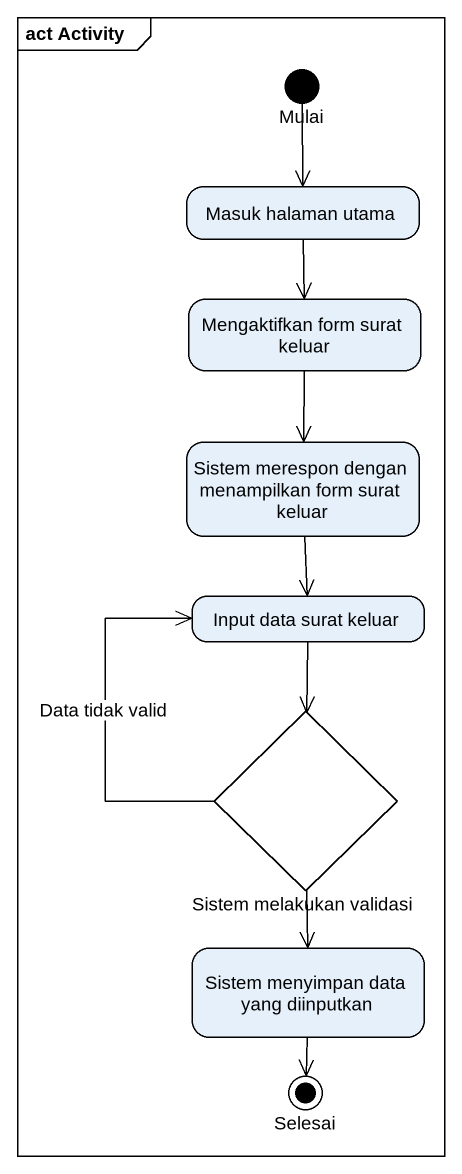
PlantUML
@startuml
mainframe act Activity
hide empty description
state Mulai <<start>>
state "Masuk halaman utama" as Masuk_halaman_utama
state "Mengaktifkan form surat keluar" as Mengaktifkan_form_surat
state "Sistem merespon dengan menampilkan form surat keluar" as Sistem_merespon_dengan
state "Input data surat keluar" as Input_data_surat_keluar
state "Sistem melakukan validasi" as Sistem_melakukan_validasi <<choice>>
state "Sistem menyimpan data yang diinputkan" as Sistem_menyimpan_data_yang
state Selesai <<end>>
Mulai --> Masuk_halaman_utama
Masuk_halaman_utama --> Mengaktifkan_form_surat
Mengaktifkan_form_surat --> Sistem_merespon_dengan
Sistem_merespon_dengan --> Input_data_surat_keluar
Input_data_surat_keluar --> Sistem_melakukan_validasi
Sistem_melakukan_validasi -up-> Input_data_surat_keluar : Data tidak valid
Sistem_melakukan_validasi --> Sistem_menyimpan_data_yang
Sistem_menyimpan_data_yang --> Selesai
@enduml
